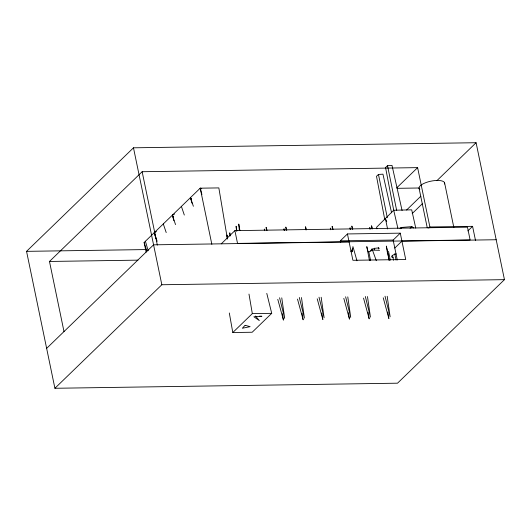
<?xml version="1.0" encoding="UTF-8"?>
<svg xmlns="http://www.w3.org/2000/svg" width="531" height="531" viewBox="0 0 531 531"><rect width="100%" height="100%" fill="white"/><g stroke="black" fill="none" stroke-linecap="round" stroke-linejoin="round"><path stroke-width="0.8" d="M410.948 227.905L411.89 226.618L413.695 227.932M400.878 228.463L401.628 227.447L411.89 226.618L410.038 228.184M400.613 228.728L401.628 227.447L399.936 228.662M244.944 325.43L242.348 328.244L250.128 326.658L245.216 325.317M415.753 228.098L411.704 209.838L393.71 210.243L376.572 227.281L376.937 228.868M26.55 251.349L133.48 147.81L476.095 142.72L504.45 279.651L397.52 383.19L54.905 388.28L26.55 251.349L146.012 249.57M64.005 331.609L49.476 261.458L142.149 171.725L417.612 167.63L429.898 226.976L428.709 228.124M146.131 252.198L144.12 242.501L200.22 188.18L218.845 187.908L227.328 238.399M46.642 348.369L153.572 244.831L349.093 241.924M54.905 388.28L161.836 284.749L504.45 279.651M221.241 243.855L234.888 230.633L467.479 227.175L470.127 239.952L237.536 243.41L234.888 230.633M229.312 312.991L232.797 332.532L252.325 313.622L271.719 313.336L266.788 293.397M340.643 242.441L340.311 240.842L347.44 233.945L400.274 233.155L405.73 259.513L352.903 260.296L347.44 233.945M396.816 187.762L417.612 167.63M271.719 313.336L252.192 332.24L232.797 332.532M406.587 210.017L420.844 196.211M436.887 180.679L476.095 142.72M412.169 213.588L422.271 203.811M340.311 240.842L393.146 240.058L400.274 233.155M394.798 248.043L401.927 241.14L496.186 239.74M467.824 230.945L472.577 226.339L475.517 240.523M402.086 210.515L392.004 165.413L387.517 165.679L385.552 167.511L393.77 210.555M391.593 212.838L382.951 174.175L378.464 174.44L376.499 176.279L384.716 219.316M400.381 228.403L401.628 227.447M173.916 220.757L172.349 215.168L174.553 214.026M156.446 231.556L154.242 232.704L155.815 238.286M369.417 260.442L366.802 246.623L367.797 250.864L368.813 251.913L372.463 250.088L379.585 250.313M350.945 251.621L352.352 251.09L352.936 246.57L356.971 260.787M386.999 251.813L388.566 251.575L390.298 260.117M397.049 188.326L419.205 187.994M429.898 226.976L472.577 226.339M49.476 261.458L137.987 260.144M259.48 316.171L261.889 316.27L253.878 316.761L259.301 320.551L255.471 316.005M201.753 188.631L200.22 188.18L211.849 244.333M191.346 199.012L190.456 197.638L192.023 203.22M175.529 224.6L172.349 215.168L173.239 216.542M191.16 199.125L190.456 197.638L193.37 206.28M172.349 215.168L173.053 216.661M154.946 234.191L154.242 232.704L157.163 241.346M386.741 221.719L385.446 218.692L387.57 228.941M200.837 189.667L200.22 188.18L201.926 194.552M372.463 250.088L376.32 260.708M181.403 206.406L184.317 215.048M163.296 223.936L166.216 232.578M144.12 242.501L146.868 251.123M372.51 228.854L371.554 225.755L371.959 228.954M378.271 247.466L378.749 249.012M352.803 229.146L351.847 226.047L352.252 229.246M333.096 229.438L332.14 226.339L332.539 229.538M306.487 229.837L305.524 226.737L305.929 229.936M286.78 230.129L285.817 227.029L286.222 230.228M267.073 230.421L266.111 227.321L266.516 230.52M145.408 241.26L148.176 250.738M370.2 229.08L369.749 227.5L369.921 229.133M350.493 229.372L350.042 227.792L350.214 229.425M330.786 229.664L330.335 228.091L330.508 229.717M284.463 230.354L284.012 228.775L284.185 230.408M264.757 230.646L264.305 229.073L264.478 230.7M383.236 297.791L388.878 318.547L387.796 312.042M363.529 298.09L369.171 318.839L368.089 312.334M343.822 298.382L349.464 319.131L348.382 312.626M317.206 298.774L322.855 319.529L321.773 313.024M297.499 299.072L303.141 319.821L302.066 313.317M277.793 299.365L283.435 320.113L282.359 313.609M385.028 296.198L390.132 316.808L387.199 296.271M365.321 296.49L370.426 317.1L367.492 296.57M345.615 296.783L350.719 317.392L347.778 296.862M319.005 297.181L324.109 317.784L321.169 297.254M299.298 297.473L304.396 318.082L301.462 297.552M279.585 297.765L284.689 318.374L281.755 297.845M392.502 255.451L393.624 260.276M393.71 210.243L397.885 228.31M444.626 182.989L453.832 227.447M419.072 188.253L427.276 227.865M393.146 240.058L397.281 260.024M394.752 253.705L396.073 260.09M142.149 171.725L157.342 245.103M133.48 147.81L161.836 284.749M368.813 251.913L370.565 260.455M387.517 165.679L396.703 210.601M378.464 174.44L387.318 217.763M389.117 260.309L386.336 246.072L389.203 260.217M239.919 230.554L238.758 224.049L239.362 230.567M230.208 235.253L229.777 232.81L230.076 236.069M248.979 294.081L252.325 313.622M227.547 238.24L227.002 235.014L227.348 239.05M236.919 231.085L236.103 226.246L236.514 231.091M374.375 248.163L374.581 249.762M372.005 248.661L372.178 250.293M352.299 248.953L352.557 251.395M393.139 257.641A5.21 1.819 -11.7 0 1 391.918 255.922A5.21 1.819 -11.7 0 1 396.259 253.918M351.861 251.886A4.786 1.666 -11.7 0 1 352.67 249.524M370.857 251.083A4.786 1.666 -11.7 0 1 373.658 248.707A4.786 1.666 -11.7 0 1 379.313 248.269M419.842 189.401A13.049 4.547 -11.7 0 1 430.508 181.257A13.049 4.547 -11.7 0 1 444.527 183.998"/></g></svg>
